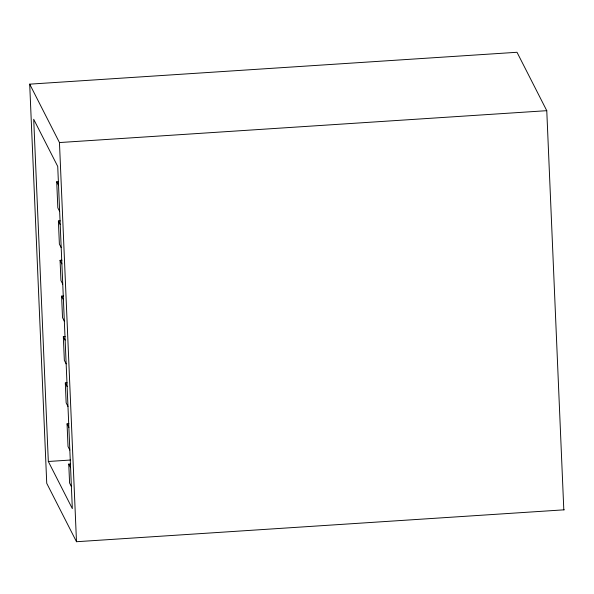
<?xml version="1.0" encoding="UTF-8"?>
<svg xmlns="http://www.w3.org/2000/svg" width="594" height="594" viewBox="0 0 594 594"><rect width="100%" height="100%" fill="white"/><g stroke="black" fill="none" stroke-linecap="round" stroke-linejoin="round"><path stroke-width="0.89" d="M564.3 509.815L76.492 541.721L46.74 483.323L29.7 84.155L517.01 52.279L546.77 110.677L563.81 509.845M29.7 84.155L59.459 142.553L546.77 110.677M59.645 211.397L57.833 207.841L56.72 181.801L58.576 181.682M61.197 247.631L59.378 244.075L58.398 220.99L60.246 220.864M62.749 284.103L60.937 280.539L60.076 260.328L61.925 260.209M64.33 321.176L62.519 317.619L61.605 296.131L63.454 296.012M66.157 363.877L64.345 360.32L63.328 336.575L65.177 336.456M67.968 406.437L66.157 402.881L65.31 382.944L67.159 382.826M69.832 450.074L68.02 446.517L67.055 423.864L68.904 423.737M48.322 461.486L72.334 508.613L57.729 166.424L33.709 119.297L48.322 461.486L70.5 460.031M71.391 486.553L69.58 482.996L68.77 464.107L70.627 463.981M56.72 181.801L58.539 185.365M58.398 220.99L60.209 224.547M60.076 260.328L61.887 263.885M61.605 296.131L63.417 299.688M63.328 336.575L65.14 340.132M65.31 382.944L67.122 386.501M67.055 423.864L68.867 427.42M68.77 464.107L70.582 467.664M59.459 142.553L76.492 541.721"/></g></svg>
